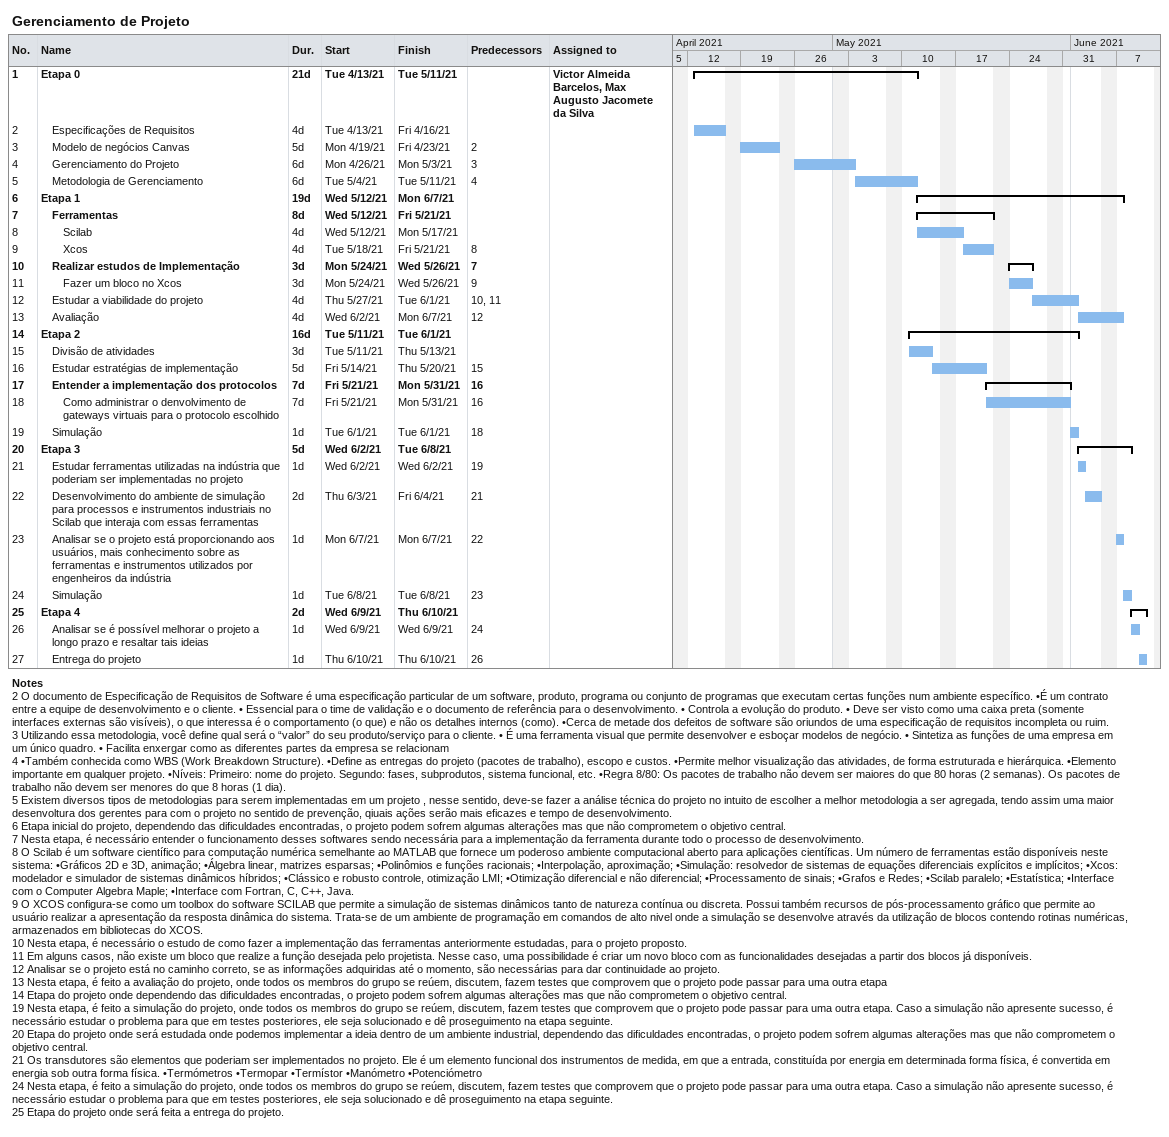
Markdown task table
Gerenciamento de Projeto

| ID | Level | Task | Duration | Start | Finish | Predecessors | Resources |
|---|---|---|---|---|---|---|---|
| 1 | 1 | **Etapa 0** | 21d | 2021-04-13 | 2021-05-11 |  | Victor Almeida Barcelos, Max Augusto Jacomete da Silva |
| 2 | 2 | Especificações de Requisitos | 4d | 2021-04-13 | 2021-04-16 |  |  |
| 3 | 2 | Modelo de negócios Canvas | 5d | 2021-04-19 | 2021-04-23 | 2 |  |
| 4 | 2 | Gerenciamento do Projeto | 6d | 2021-04-26 | 2021-05-03 | 3 |  |
| 5 | 2 | Metodologia de Gerenciamento | 6d | 2021-05-04 | 2021-05-11 | 4 |  |
| 6 | 1 | **Etapa 1** | 19d | 2021-05-12 | 2021-06-07 |  |  |
| 7 | 2 | **Ferramentas** | 8d | 2021-05-12 | 2021-05-21 |  |  |
| 8 | 3 | Scilab | 4d | 2021-05-12 | 2021-05-17 |  |  |
| 9 | 3 | Xcos | 4d | 2021-05-18 | 2021-05-21 | 8 |  |
| 10 | 2 | **Realizar estudos de Implementação** | 3d | 2021-05-24 | 2021-05-26 | 7 |  |
| 11 | 3 | Fazer um bloco no Xcos | 3d | 2021-05-24 | 2021-05-26 | 9 |  |
| 12 | 2 | Estudar a viabilidade do projeto | 4d | 2021-05-27 | 2021-06-01 | 10, 11 |  |
| 13 | 2 | Avaliação | 4d | 2021-06-02 | 2021-06-07 | 12 |  |
| 14 | 1 | **Etapa 2** | 16d | 2021-05-11 | 2021-06-01 |  |  |
| 15 | 2 | Divisão de atividades | 3d | 2021-05-11 | 2021-05-13 |  |  |
| 16 | 2 | Estudar estratégias de implementação | 5d | 2021-05-14 | 2021-05-20 | 15 |  |
| 17 | 2 | **Entender a implementação dos protocolos** | 7d | 2021-05-21 | 2021-05-31 | 16 |  |
| 18 | 3 | Como administrar o denvolvimento de gateways virtuais para o protocolo escolhido | 7d | 2021-05-21 | 2021-05-31 | 16 |  |
| 19 | 2 | Simulação | 1d | 2021-06-01 | 2021-06-01 | 18 |  |
| 20 | 1 | **Etapa 3** | 5d | 2021-06-02 | 2021-06-08 |  |  |
| 21 | 2 | Estudar ferramentas utilizadas na indústria que poderiam ser implementadas no projeto | 1d | 2021-06-02 | 2021-06-02 | 19 |  |
| 22 | 2 | Desenvolvimento do ambiente de simulação para processos e instrumentos industriais no Scilab que interaja com essas ferramentas | 2d | 2021-06-03 | 2021-06-04 | 21 |  |
| 23 | 2 | Analisar se o projeto está proporcionando aos usuários, mais conhecimento sobre as ferramentas e instrumentos utilizados por engenheiros da indústria | 1d | 2021-06-07 | 2021-06-07 | 22 |  |
| 24 | 2 | Simulação | 1d | 2021-06-08 | 2021-06-08 | 23 |  |
| 25 | 1 | **Etapa 4** | 2d | 2021-06-09 | 2021-06-10 |  |  |
| 26 | 2 | Analisar se é possível melhorar o projeto a longo prazo e resaltar tais ideias | 1d | 2021-06-09 | 2021-06-09 | 24 |  |
| 27 | 2 | Entrega do projeto | 1d | 2021-06-10 | 2021-06-10 | 26 |  |

Notes
- 2: O documento de Especificação de Requisitos de Software é uma especificação particular de um software, produto, programa ou conjunto de programas que executam certas funções num ambiente específico. •É um contrato entre a equipe de desenvolvimento e o cliente. • Essencial para o time de validação e o documento de referência para o desenvolvimento. • Controla a evolução do produto. • Deve ser visto como uma caixa preta (somente interfaces externas são visíveis), o que interessa é o comportamento (o que) e não os detalhes internos (como). •Cerca de metade dos defeitos de software são oriundos de uma especificação de requisitos incompleta ou ruim.
- 3: Utilizando essa metodologia, você define qual será o “valor” do seu produto/serviço para o cliente. • É uma ferramenta visual que permite desenvolver e esboçar modelos de negócio. • Sintetiza as funções de uma empresa em um único quadro. • Facilita enxergar como as diferentes partes da empresa se relacionam
- 4: •Também conhecida como WBS (Work Breakdown Structure). •Define as entregas do projeto (pacotes de trabalho), escopo e custos. •Permite melhor visualização das atividades, de forma estruturada e hierárquica. •Elemento importante em qualquer projeto. •Níveis: Primeiro: nome do projeto. Segundo: fases, subprodutos, sistema funcional, etc. •Regra 8/80: Os pacotes de trabalho não devem ser maiores do que 80 horas (2 semanas). Os pacotes de trabalho não devem ser menores do que 8 horas (1 dia).
- 5: Existem diversos tipos de metodologias para serem implementadas em um projeto , nesse sentido, deve-se fazer a análise técnica do projeto no intuito de escolher a melhor metodologia a ser agregada, tendo assim uma maior desenvoltura dos gerentes para com o projeto no sentido de prevenção, qiuais ações serão mais eficazes e tempo de desenvolvimento.
- 6: Etapa inicial do projeto, dependendo das dificuldades encontradas, o projeto podem sofrem algumas alterações mas que não comprometem o objetivo central.
- 7: Nesta etapa, é necessário entender o funcionamento desses softwares sendo necessária para a implementação da ferramenta durante todo o processo de desenvolvimento.
- 8: O Scilab é um software científico para computação numérica semelhante ao MATLAB que fornece um poderoso ambiente computacional aberto para aplicações científicas. Um número de ferramentas estão disponíveis neste sistema: •Gráficos 2D e 3D, animação; •Álgebra linear, matrizes esparsas; •Polinômios e funções racionais; •Interpolação, aproximação; •Simulação: resolvedor de sistemas de equações diferenciais explícitos e implícitos; •Xcos: modelador e simulador de sistemas dinâmicos híbridos; •Clássico e robusto controle, otimização LMI; •Otimização diferencial e não diferencial; •Processamento de sinais; •Grafos e Redes; •Scilab paralelo; •Estatística; •Interface com o Computer Algebra Maple; •Interface com Fortran, C, C++, Java.
- 9: O XCOS configura-se como um toolbox do software SCILAB que permite a simulação de sistemas dinâmicos tanto de natureza contínua ou discreta. Possui também recursos de pós-processamento gráfico que permite ao usuário realizar a apresentação da resposta dinâmica do sistema. Trata-se de um ambiente de programação em comandos de alto nivel onde a simulação se desenvolve através da utilização de blocos contendo rotinas numéricas, armazenados em bibliotecas do XCOS.
- 10: Nesta etapa, é necessário o estudo de como fazer a implementação das ferramentas anteriormente estudadas, para o projeto proposto.
- 11: Em alguns casos, não existe um bloco que realize a função desejada pelo projetista. Nesse caso, uma possibilidade é criar um novo bloco com as funcionalidades desejadas a partir dos blocos já disponíveis.
- 12: Analisar se o projeto está no caminho correto, se as informações adquiridas até o momento, são necessárias para dar continuidade ao projeto.
- 13: Nesta etapa, é feito a avaliação do projeto, onde todos os membros do grupo se reúem, discutem, fazem testes que comprovem que o projeto pode passar para uma outra etapa
- 14: Etapa do projeto onde dependendo das dificuldades encontradas, o projeto podem sofrem algumas alterações mas que não comprometem o objetivo central.
- 19: Nesta etapa, é feito a simulação do projeto, onde todos os membros do grupo se reúem, discutem, fazem testes que comprovem que o projeto pode passar para uma outra etapa. Caso a simulação não apresente sucesso, é necessário estudar o problema para que em testes posteriores, ele seja solucionado e dê proseguimento na etapa seguinte.
- 20: Etapa do projeto onde será estudada onde podemos implementar a ideia dentro de um ambiente industrial, dependendo das dificuldades encontradas, o projeto podem sofrem algumas alterações mas que não comprometem o objetivo central.
- 21: Os transdutores são elementos que poderiam ser implementados no projeto. Ele é um elemento funcional dos instrumentos de medida, em que a entrada, constituída por energia em determinada forma física, é convertida em energia sob outra forma física. •Termómetros •Termopar •Termístor •Manómetro •Potenciómetro
- 24: Nesta etapa, é feito a simulação do projeto, onde todos os membros do grupo se reúem, discutem, fazem testes que comprovem que o projeto pode passar para uma outra etapa. Caso a simulação não apresente sucesso, é necessário estudar o problema para que em testes posteriores, ele seja solucionado e dê proseguimento na etapa seguinte.
- 25: Etapa do projeto onde será feita a entrega do projeto.
